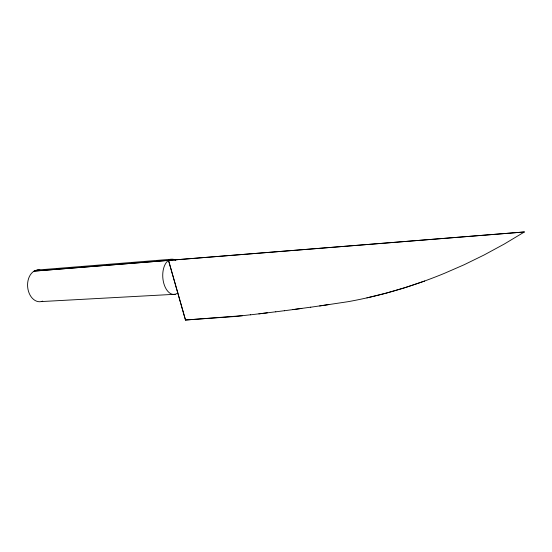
<?xml version="1.0" encoding="UTF-8"?>
<svg xmlns="http://www.w3.org/2000/svg" width="552" height="552" viewBox="0 0 552 552"><rect width="100%" height="100%" fill="white"/><g stroke="black" fill="none" stroke-linecap="round" stroke-linejoin="round"><path stroke-width="0.83" d="M524.4 231.964L34.141 271.115L524.4 231.964L504.169 244.101L484.069 255.003L464.101 264.767L444.319 273.378C413.324 286.136 381.039 295.741 348.043 301.689L319.656 305.953M424.633 281.051L405.216 287.585L385.958 293.202L366.914 297.873M177.82 292.905L177.696 293.036A17.671 10.171 86 0 1 162.785 277.27A17.671 10.171 86 0 1 175.681 260.254M185.5 320.036L168.505 260.358L185.5 320.036L242.431 315.682M328.799 304.573L310.666 307.222M310.721 307.167L293.008 309.624M301.84 308.389L284.328 310.755M275.745 311.839L284.383 310.7M275.8 311.783L258.874 313.874M267.32 312.825L250.573 314.826M250.636 314.771L234.255 316.606M37.094 270.045L171.051 259.274M185.569 319.987L234.31 316.551M41.296 301.571L175.205 294.271M42.732 301.13A15.932 11.406 85.6 0 1 27.648 286.93A15.932 11.406 85.6 0 1 40.054 270.107"/></g></svg>
